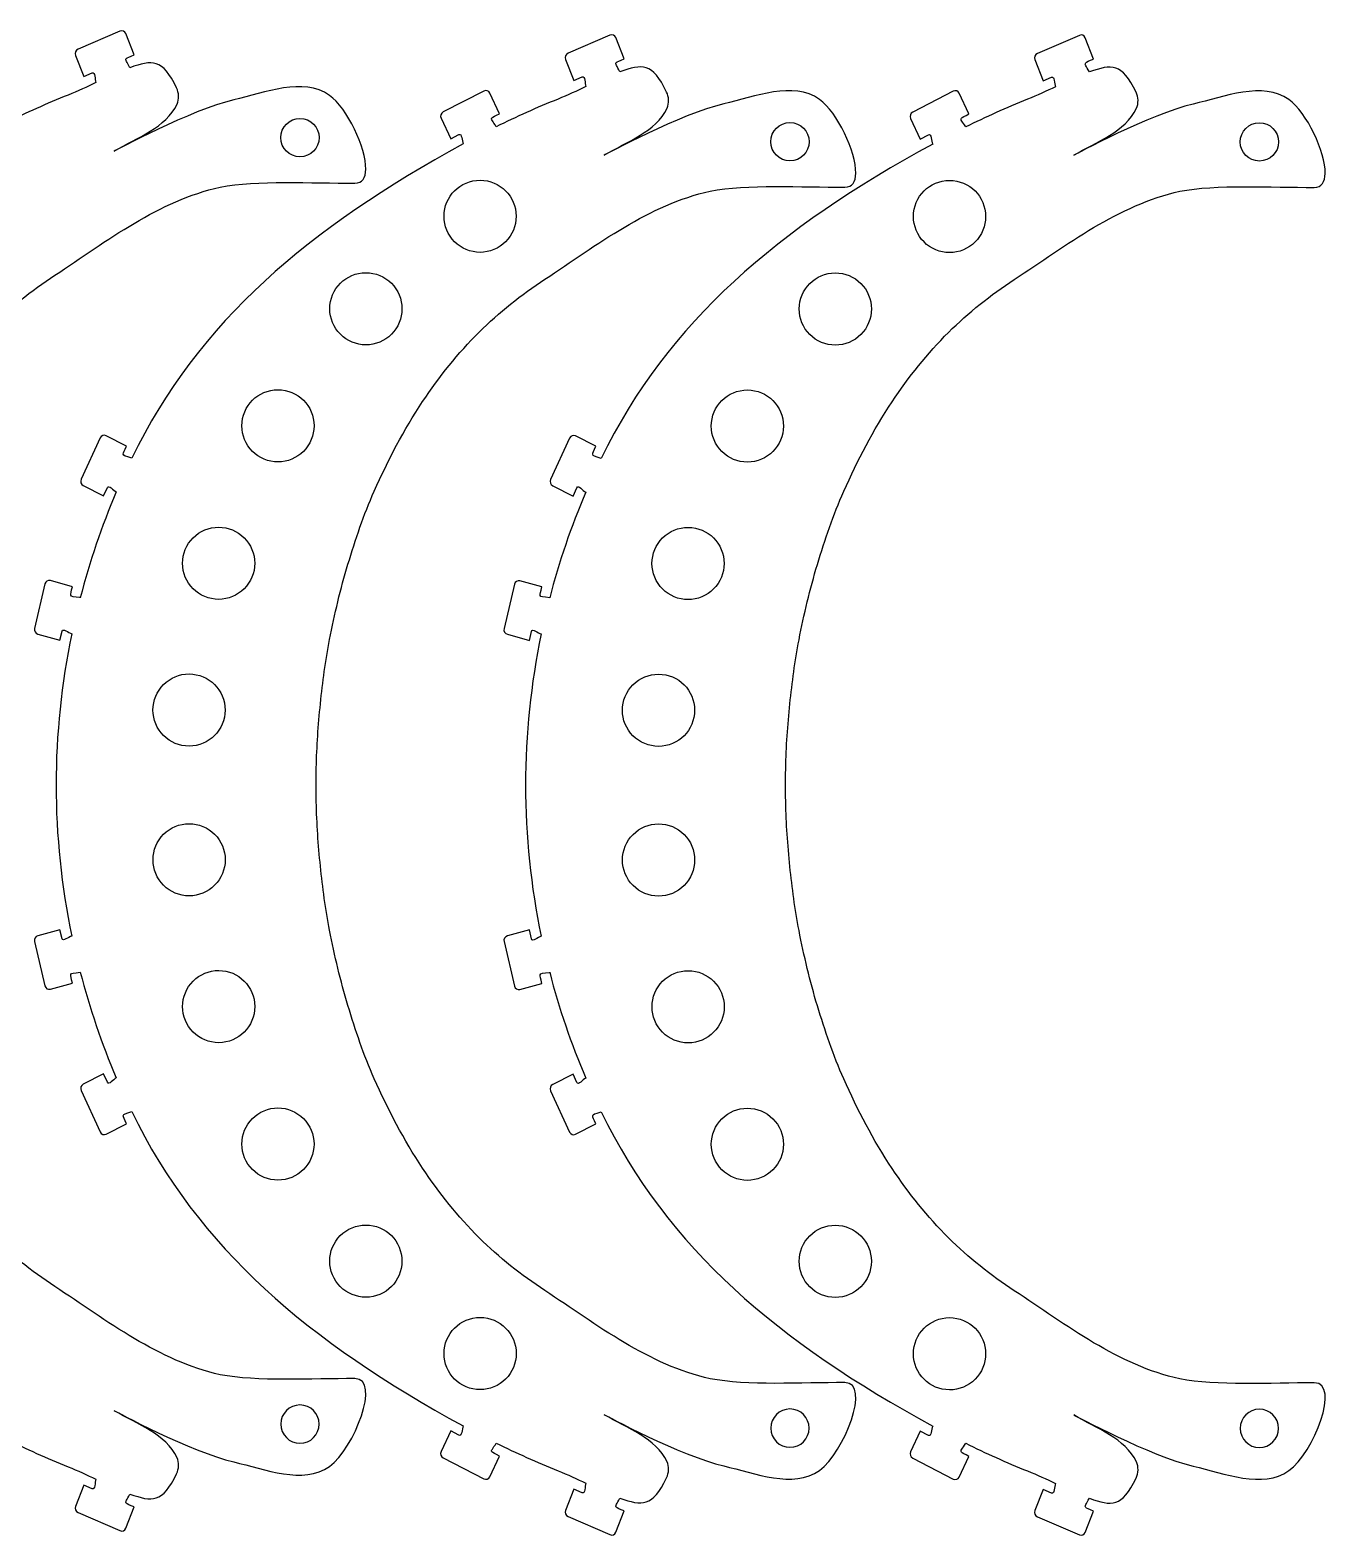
# Model space of a CAD drawing. Extents: x 0 to 1126, y 0 to 747.
# Drawn here: x 476 to 1126, y 0 to 747 of the extents above; entities that cross this region are included whole.
import ezdxf

# ---------------------------------------------------------------- set-up
doc = ezdxf.new("R2010")
doc.units = 0
doc.layers.add('Layer_1', color=7, linetype='CONTINUOUS')

msp = doc.modelspace()

# ---------------------------------------------------------------- linework, layer by layer
at = {"layer": 'Layer_1', "color": 1}
for points in [[(520.482676, 746.301705), (499.720977, 737.305606)], [(527.508076, 734.555607), (523.406575, 745.112307)], [(763.619747, 744.30173), (742.858048, 735.305632)], [(770.645136, 732.555633), (766.543646, 743.112332)], [(996.564336, 744.199759), (975.802629, 735.20366)], [(1003.589721, 732.453661), (999.488216, 743.010361)], [(498.429978, 734.290009), (502.531577, 723.733309), (506.732677, 725.553707)], [(741.567048, 732.290034), (745.668648, 721.733335), (749.869747, 723.553733)], [(974.51163, 732.188062), (978.61323, 721.631363), (982.814329, 723.451761)], [(701.027953, 716.588835), (680.930355, 706.194338)], [(708.840455, 705.352535), (704.026055, 715.604434)], [(933.97261, 716.486863), (913.875012, 706.092366)], [(941.785037, 705.250563), (936.970637, 715.502463)], [(679.848356, 703.098637), (684.660854, 692.846639), (688.729156, 694.950139)], [(912.793013, 702.996665), (917.605511, 692.744667), (921.673813, 694.848167)], [(642.488574, 677.753418), (642.488574, 677.754813)], [(885.625643, 675.753444), (885.625632, 675.754838)], [(1118.570383, 675.651472), (1118.570308, 675.652867)], [(523.774073, 540.450154), (513.676473, 545.584955)], [(756.718731, 540.348182), (746.62113, 545.482984)], [(510.705776, 544.520553), (501.229175, 523.973657)], [(743.650433, 544.418582), (734.173832, 523.871685)], [(502.276077, 520.866258), (512.371777, 515.731456), (514.289773, 519.889658)], [(735.220735, 520.764286), (745.316434, 515.629485), (747.23443, 519.787687)], [(483.279977, 472.028205), (478.14518, 449.991105)], [(496.901076, 470.680505), (485.977278, 473.670705)], [(716.224634, 471.926234), (711.089837, 449.889134)], [(729.845733, 470.578534), (718.921936, 473.568733)], [(500.789775, 465.200164), (500.789775, 465.237204)], [(733.734432, 465.098193), (733.734432, 465.135232)], [(479.799479, 447.159007), (490.723378, 444.168808), (491.762378, 448.627807)], [(712.744136, 447.057036), (723.668035, 444.066836), (724.707035, 448.525835)], [(488.793676, 372.346498), (488.793676, 372.33516)], [(721.738333, 372.244526), (721.738333, 372.233188)], [(491.762378, 296.051942), (490.723378, 300.510952), (479.799479, 297.520742)], [(724.707035, 295.94997), (723.668035, 300.408981), (712.744136, 297.41877)], [(478.14518, 294.688666), (483.279977, 272.651566)], [(711.089837, 294.586695), (716.224634, 272.549595)], [(500.789775, 279.442545), (500.789775, 279.481474)], [(733.734432, 279.340573), (733.734432, 279.379503)], [(485.977278, 271.008946), (496.901076, 273.99927)], [(718.921936, 270.906974), (729.845733, 273.897298)], [(514.289773, 224.79198), (512.371777, 228.950292), (502.276077, 223.815502)], [(747.23443, 224.690009), (745.316434, 228.84832), (735.220735, 223.71353)], [(501.229175, 220.708088), (510.705776, 200.16118)], [(734.173832, 220.606116), (743.650433, 200.059208)], [(513.676473, 199.096676), (523.774073, 204.233998)], [(746.62113, 198.994704), (756.718731, 204.132027)], [(688.729156, 49.733995), (684.660854, 51.837528), (679.848356, 41.585599)], [(921.673813, 49.632023), (917.605511, 51.735557), (912.793013, 41.483627)], [(680.930355, 38.489901), (701.027953, 28.095332)], [(704.026055, 29.07971), (708.840455, 39.331715)], [(913.875012, 38.38793), (933.97261, 27.993361)], [(936.970713, 28.977738), (941.785112, 39.229744)], [(506.732677, 23.130508), (502.531577, 24.950803), (498.429978, 14.394206)], [(749.869747, 21.130533), (745.668648, 22.950829), (741.567048, 12.394231)], [(982.814405, 21.028561), (978.613305, 22.848857), (974.511706, 12.29226)], [(499.720977, 11.378484), (520.482676, 2.382377)], [(523.406575, 3.571908), (527.508076, 14.128505)], [(742.858048, 9.378509), (763.619747, 0.382403)], [(766.543646, 1.571933), (770.645147, 12.128531)], [(975.802705, 9.276537), (996.564411, 0.280431)], [(999.488291, 1.469962), (1003.589796, 12.026559)]]:
    msp.add_lwpolyline(points, dxfattribs=at)
for points in [[(609.830018, 683.950051)], [(852.96704, 681.950039)], [(1085.911716, 681.848105)], [(699.204233, 636.546197)], [(932.14892, 636.444256)], [(642.531772, 590.647173)], [(875.47646, 590.545232)], [(598.897131, 532.584599)], [(831.841819, 532.482657)], [(569.466784, 464.398825)], [(802.411472, 464.296884)], [(554.79311, 391.578773)], [(787.737798, 391.476802)], [(554.820625, 317.29073)], [(787.765313, 317.188796)], [(569.490369, 244.465742)], [(802.435056, 244.363808)], [(598.899323, 176.263456)], [(831.844011, 176.161522)], [(642.511552, 118.186712)], [(875.456239, 118.084778)], [(699.213531, 72.329898)], [(932.158218, 72.227964)], [(609.830018, 64.733918)], [(852.96704, 62.733943)], [(1085.911754, 62.631971)]]:
    msp.add_lwpolyline(points, close=True, dxfattribs=at)
for points in [[(523.406575, 745.112307), (522.958077, 746.271507), (521.642276, 746.804307), (520.482676, 746.301705)], [(766.543646, 743.112332), (766.095148, 744.271532), (764.779347, 744.804332), (763.619747, 744.30173)], [(999.488216, 743.010361), (999.039737, 744.16956), (997.723932, 744.70236), (996.564336, 744.199759)], [(499.720977, 737.305606), (498.562178, 736.803209), (497.980581, 735.446506), (498.429978, 734.290009)], [(525.465177, 728.157208), (523.940475, 731.07571), (522.995377, 731.969107), (523.623376, 732.672809)], [(523.623376, 732.672809), (524.058577, 733.161608), (525.245874, 733.576407), (527.508076, 734.555607)], [(548.613572, 718.094708), (541.622373, 732.786607), (536.463174, 732.01671), (525.465177, 728.157208)], [(742.858048, 735.305632), (741.699249, 734.803234), (741.117651, 733.446532), (741.567048, 732.290034)], [(766.760435, 730.672835), (767.195637, 731.161634), (768.382934, 731.576433), (770.645136, 732.555633)], [(975.802629, 735.20366), (974.64383, 734.701263), (974.062233, 733.34456), (974.51163, 732.188062)], [(999.705009, 730.570863), (1000.140222, 731.059662), (1001.327523, 731.474461), (1003.589721, 732.453661)], [(506.732677, 725.553707), (508.306676, 726.235609), (507.990477, 722.330409), (508.603777, 720.762608)], [(768.602237, 726.157233), (767.077534, 729.075735), (766.132437, 729.969132), (766.760435, 730.672835)], [(791.750631, 716.094734), (784.759432, 730.786633), (779.600234, 730.016735), (768.602237, 726.157233)], [(1001.546811, 726.055262), (1000.022112, 728.973763), (999.077041, 729.867161), (999.705009, 730.570863)], [(1024.695243, 715.992762), (1017.704025, 730.684661), (1012.544819, 729.914764), (1001.546811, 726.055262)], [(508.603777, 720.762608), (504.214378, 718.696511), (499.577578, 716.544909), (494.738578, 714.596608)], [(548.844085, 710.10441), (550.002783, 712.504311), (549.758686, 715.688211), (548.613572, 718.094708)], [(624.447576, 714.434508), (611.561778, 723.655111), (592.40758, 715.768511), (576.965182, 712.219709)], [(704.026055, 715.604434), (703.498853, 716.726735), (702.149653, 717.169336), (701.027953, 716.588835)], [(751.740848, 718.762634), (747.351448, 716.696536), (742.714649, 714.544935), (737.875648, 712.596634)], [(749.869747, 723.553733), (751.443747, 724.235635), (751.127548, 720.330435), (751.740848, 718.762634)], [(867.584637, 712.434534), (854.698838, 721.655136), (835.54464, 713.768537), (820.102241, 710.219734)], [(984.685429, 718.660662), (980.29603, 716.594565), (975.65923, 714.442963), (970.82023, 712.494662)], [(982.814329, 723.451761), (984.388328, 724.133663), (984.072129, 720.228463), (984.685429, 718.660662)], [(1100.529302, 712.332562), (1087.643495, 721.553165), (1068.489305, 713.666565), (1053.046913, 710.117763)], [(494.738578, 714.596608), (484.175181, 710.342811), (473.974381, 705.746709), (464.076483, 700.877911)], [(576.965182, 712.219709), (556.016585, 707.40551), (517.701488, 686.803712), (517.701488, 686.803712)], [(517.701488, 686.803712), (529.247887, 693.590011), (543.207087, 698.42911), (548.844085, 710.10441)], [(642.488574, 677.754813), (642.759774, 688.362113), (633.288175, 708.10851), (624.447576, 714.434508)], [(737.875648, 712.596634), (727.312252, 708.342836), (717.111451, 703.746735), (707.213554, 698.877937)], [(820.102241, 710.219734), (799.153644, 705.405535), (760.838547, 684.803737), (760.838547, 684.803737)], [(791.981145, 708.104435), (793.139842, 710.504337), (792.895745, 713.688237), (791.750631, 716.094734)], [(885.625632, 675.754838), (885.896813, 686.362138), (876.425235, 706.108535), (867.584637, 712.434534)], [(936.970637, 715.502463), (936.44351, 716.624763), (935.09431, 717.067365), (933.97261, 716.486863)], [(970.82023, 712.494662), (960.256833, 708.240865), (950.056033, 703.644763), (940.158135, 698.775965)], [(1053.046913, 710.117763), (1032.098316, 705.303564), (993.783208, 684.701765), (993.783208, 684.701765)], [(1024.925794, 708.002464), (1026.084484, 710.402365), (1025.840402, 713.586265), (1024.695243, 715.992762)], [(1118.570308, 675.652867), (1118.841678, 686.260166), (1109.36988, 706.006563), (1100.529302, 712.332562)], [(600.324507, 693.455562), (600.324508, 698.705311), (604.58027, 702.961073), (609.830018, 702.961073)], [(609.830018, 702.961073), (615.079767, 702.961073), (619.335529, 698.705311), (619.335529, 693.455562)], [(680.930355, 706.194338), (679.807155, 705.614037), (679.321055, 704.222237), (679.848356, 703.098637)], [(707.213554, 698.877937), (705.499553, 701.672035), (704.515655, 702.463536), (705.092453, 703.208035)], [(705.092453, 703.208035), (705.494254, 703.725135), (706.650155, 704.220536), (708.840455, 705.352535)], [(760.838547, 684.803737), (772.384946, 691.590037), (786.344146, 696.429136), (791.981145, 708.104435)], [(913.875012, 706.092366), (912.751812, 705.512065), (912.265712, 704.120265), (912.793013, 702.996665)], [(940.158135, 698.775965), (938.444135, 701.570064), (937.460237, 702.361565), (938.037034, 703.106063)], [(938.037034, 703.106063), (938.438836, 703.623163), (939.594736, 704.118565), (941.785037, 705.250563)], [(993.783208, 684.701765), (1005.329588, 691.488065), (1019.288819, 696.327164), (1024.925794, 708.002464)], [(688.729156, 694.950139), (690.253455, 695.737739), (690.166355, 691.908538), (690.885456, 690.38574)], [(843.461529, 691.45555), (843.461529, 696.705298), (847.717291, 700.961061), (852.96704, 700.961061)], [(852.96704, 700.961061), (858.216788, 700.961061), (862.47255, 696.705298), (862.472551, 691.45555)], [(921.673813, 694.848167), (923.198112, 695.635767), (923.111013, 691.806566), (923.830113, 690.283768)], [(1076.406205, 691.353616), (1076.406205, 696.603365), (1080.661967, 700.859127), (1085.911716, 700.859127)], [(1085.911716, 700.859127), (1091.161464, 700.859127), (1095.417227, 696.603365), (1095.417227, 691.353616)], [(690.885456, 690.38574), (614.379364, 648.648844), (559.42827, 602.476549), (526.319075, 534.397457)], [(609.830018, 683.950051), (604.58027, 683.950052), (600.324508, 688.205814), (600.324507, 693.455562)], [(619.335529, 693.455562), (619.335529, 688.205814), (615.079767, 683.950052), (609.830018, 683.950051)], [(923.830113, 690.283768), (847.32402, 648.546873), (792.372927, 602.374577), (759.263732, 534.295485)], [(852.96704, 681.950039), (847.717291, 681.950039), (843.461529, 686.205801), (843.461529, 691.45555)], [(862.472551, 691.45555), (862.47255, 686.205801), (858.216788, 681.950039), (852.96704, 681.950039)], [(1085.911716, 681.848105), (1080.661967, 681.848105), (1076.406205, 686.103867), (1076.406205, 691.353616)], [(1095.417227, 691.353616), (1095.417227, 686.103867), (1091.161464, 681.848105), (1085.911716, 681.848105)], [(570.301081, 668.93902), (588.28408, 672.48142), (615.609077, 670.851121), (637.072575, 670.851121)], [(637.072575, 670.851121), (640.783374, 670.851121), (642.382474, 673.602821), (642.488574, 677.753418)], [(681.298723, 654.451711), (681.298725, 664.34065), (689.315294, 672.357217), (699.204233, 672.357217)], [(699.204233, 672.357217), (709.093172, 672.357217), (717.109741, 664.34065), (717.109743, 654.451711)], [(880.209645, 668.851146), (883.920445, 668.851146), (885.519544, 671.602846), (885.625643, 675.753444)], [(1113.154359, 668.749175), (1116.865174, 668.749175), (1118.464254, 671.500875), (1118.570383, 675.651472)], [(488.197592, 625.187025), (514.079688, 642.270023), (539.892287, 662.211821), (570.301081, 668.93902)], [(731.334663, 623.18705), (757.216759, 640.270048), (783.029357, 660.211847), (813.438152, 666.939046)], [(813.438152, 666.939046), (831.42115, 670.481446), (858.746148, 668.851146), (880.209645, 668.851146)], [(914.24341, 654.34977), (914.243412, 664.238708), (922.259982, 672.255276), (932.14892, 672.255276)], [(932.14892, 672.255276), (942.037859, 672.255276), (950.054428, 664.238708), (950.05443, 654.34977)], [(964.279384, 623.085079), (990.161477, 640.168077), (1015.97406, 660.109875), (1046.382888, 666.837074)], [(1046.382888, 666.837074), (1064.365879, 670.379474), (1091.690878, 668.749175), (1113.154359, 668.749175)], [(686.543124, 641.790601), (683.185189, 645.148536), (681.298722, 649.702874), (681.298723, 654.451711)], [(717.109743, 654.451711), (717.109744, 649.702874), (715.223276, 645.148536), (711.865342, 641.790601)], [(919.487812, 641.68866), (916.129877, 645.046595), (914.243409, 649.600932), (914.24341, 654.34977)], [(950.05443, 654.34977), (950.054431, 649.600932), (948.167964, 645.046595), (944.810029, 641.68866)], [(699.204233, 636.546197), (694.455396, 636.546197), (689.901059, 638.432666), (686.543124, 641.790601)], [(711.865342, 641.790601), (708.507407, 638.432666), (703.95307, 636.546197), (699.204233, 636.546197)], [(932.14892, 636.444256), (927.400083, 636.444256), (922.845746, 638.330724), (919.487812, 641.68866)], [(944.810029, 641.68866), (941.452095, 638.330724), (936.897758, 636.444256), (932.14892, 636.444256)], [(455.580393, 598.962428), (465.472894, 608.798829), (476.554592, 617.502528), (488.197592, 625.187025)], [(624.626262, 608.552683), (624.626265, 618.441622), (632.642834, 626.458189), (642.531772, 626.458189)], [(642.531772, 626.458189), (647.280615, 626.458199), (651.834961, 624.571736), (655.192903, 621.213802)], [(655.192903, 621.213802), (658.550846, 617.855867), (660.437319, 613.301526), (660.43732, 608.552683)], [(698.717464, 596.962453), (708.609964, 606.798854), (719.691663, 615.502553), (731.334663, 623.18705)], [(857.57095, 608.450742), (857.570952, 618.33968), (865.587521, 626.356248), (875.47646, 626.356248)], [(875.47646, 626.356248), (880.225302, 626.356258), (884.779648, 624.469795), (888.137591, 621.11186)], [(888.137591, 621.11186), (891.495533, 617.753925), (893.382007, 613.199584), (893.382008, 608.450742)], [(931.662185, 596.860481), (941.554686, 606.696882), (952.636384, 615.400582), (964.279384, 623.085079)], [(629.870665, 595.891576), (626.51273, 599.24951), (624.626262, 603.803847), (624.626262, 608.552683)], [(660.43732, 608.552683), (660.43732, 603.80384), (658.550847, 599.249498), (655.192904, 595.891562)], [(862.815352, 595.789634), (859.457418, 599.147569), (857.57095, 603.701905), (857.57095, 608.450742)], [(893.382008, 608.450742), (893.382008, 603.701899), (891.495535, 599.147556), (888.137592, 595.789621)], [(642.531772, 590.647173), (637.782936, 590.647173), (633.228599, 592.533641), (629.870665, 595.891576)], [(655.192904, 595.891562), (651.834962, 592.533627), (647.280616, 590.647163), (642.531772, 590.647173)], [(670.670568, 562.481959), (678.901667, 574.800655), (688.211565, 586.516154), (698.717464, 596.962453)], [(875.47646, 590.545232), (870.727623, 590.545232), (866.173287, 592.4317), (862.815352, 595.789634)], [(888.137592, 595.789621), (884.779649, 592.431685), (880.225303, 590.545222), (875.47646, 590.545232)], [(903.615289, 562.379987), (911.846389, 574.698683), (921.156287, 586.414182), (931.662185, 596.860481)], [(580.991621, 550.490109), (580.991623, 560.379047), (589.008192, 568.395615), (598.897131, 568.395615)], [(598.897131, 568.395615), (608.78607, 568.395615), (616.802639, 560.379047), (616.802641, 550.490109)], [(813.936309, 550.388167), (813.936311, 560.277106), (821.95288, 568.293674), (831.841819, 568.293674)], [(831.841819, 568.293674), (841.730757, 568.293674), (849.747327, 560.277106), (849.747329, 550.388167)], [(646.707672, 518.120662), (653.56637, 533.464163), (661.33317, 548.507758), (670.670568, 562.481959)], [(879.652391, 518.01869), (886.511092, 533.362191), (894.277892, 548.405786), (903.615289, 562.379987)], [(513.676473, 545.584955), (512.571275, 546.146956), (511.234876, 545.667954), (510.705776, 544.520553)], [(586.236024, 537.829001), (582.878089, 541.186936), (580.991621, 545.741272), (580.991621, 550.490109)], [(616.802641, 550.490109), (616.802641, 545.741272), (614.916173, 541.186936), (611.558239, 537.829001)], [(746.62113, 545.482984), (745.515932, 546.044984), (744.179533, 545.565982), (743.650433, 544.418582)], [(819.180711, 537.72706), (815.822776, 541.084994), (813.936309, 545.639331), (813.936309, 550.388167)], [(849.747329, 550.388167), (849.747329, 540.499227), (841.730759, 532.482657), (831.841819, 532.482657)], [(522.131574, 536.456055), (522.131574, 537.111055), (522.740373, 538.211956), (523.774073, 540.450154)], [(755.076231, 536.354084), (755.076231, 537.009083), (755.68503, 538.109984), (756.718731, 540.348182)], [(526.319075, 534.397457), (523.356273, 535.496154), (522.131574, 535.529655), (522.131574, 536.456055)], [(598.897131, 532.584599), (594.148295, 532.584599), (589.593958, 534.471067), (586.236024, 537.829001)], [(611.558239, 537.829001), (608.200304, 534.471067), (603.645968, 532.584599), (598.897131, 532.584599)], [(759.263732, 534.295485), (756.30093, 535.394182), (755.076231, 535.427684), (755.076231, 536.354084)], [(831.841819, 532.482657), (827.092982, 532.482657), (822.538646, 534.369125), (819.180711, 537.72706)], [(501.229175, 523.973657), (500.699678, 522.826657), (501.170176, 521.429056), (502.276077, 520.866258)], [(734.173832, 523.871685), (733.644335, 522.724685), (734.114834, 521.327084), (735.220735, 520.764286)], [(518.686176, 517.668955), (511.385275, 500.556859), (505.418176, 483.014962), (500.789775, 465.200164)], [(514.289773, 519.889658), (514.991975, 521.411258), (517.184974, 518.514156), (518.686176, 517.668955)], [(633.627673, 481.774967), (637.339173, 494.104563), (641.453172, 506.365663), (646.707672, 518.120662)], [(751.630833, 517.566984), (744.329932, 500.454887), (738.362833, 482.91299), (733.734432, 465.098193)], [(747.23443, 519.787687), (747.936633, 521.309286), (750.129631, 518.412184), (751.630833, 517.566984)], [(866.572393, 481.672996), (870.283892, 494.002592), (874.397892, 506.263692), (879.652391, 518.01869)], [(551.561274, 482.304343), (551.561274, 487.053179), (553.447742, 491.607516), (556.805677, 494.96545)], [(556.805677, 494.96545), (560.163611, 498.323385), (564.717948, 500.209853), (569.466784, 500.209853)], [(569.466784, 500.209853), (574.215621, 500.209853), (578.769958, 498.323385), (582.127892, 494.96545)], [(582.127892, 494.96545), (585.485827, 491.607516), (587.372294, 487.053179), (587.372294, 482.304343)], [(784.505962, 482.202402), (784.505962, 486.951238), (786.39243, 491.505575), (789.750364, 494.863509)], [(789.750364, 494.863509), (793.108299, 498.221444), (797.662635, 500.107912), (802.411472, 500.107912)], [(802.411472, 500.107912), (812.300412, 500.107912), (820.316982, 492.091342), (820.316982, 482.202402)], [(556.805674, 469.64323), (553.447739, 473.001167), (551.561272, 477.555505), (551.561274, 482.304343)], [(587.372294, 482.304343), (587.372296, 477.555505), (585.485829, 473.001167), (582.127895, 469.64323)], [(624.526074, 444.480071), (626.949274, 457.044871), (629.938973, 469.522069), (633.627673, 481.774967)], [(789.750362, 469.541289), (786.392427, 472.899225), (784.50596, 477.453564), (784.505962, 482.202402)], [(820.316982, 482.202402), (820.316984, 477.453564), (818.430517, 472.899225), (815.072582, 469.541289)], [(857.470796, 444.378099), (859.893995, 456.942899), (862.883695, 469.420097), (866.572393, 481.672996)], [(485.977278, 473.670705), (484.78068, 473.998692), (483.56718, 473.258702), (483.279977, 472.028205)], [(496.098376, 466.436406), (495.964883, 467.077403), (496.340984, 468.280105), (496.901076, 470.680505)], [(718.921936, 473.568733), (717.725337, 473.89672), (716.511837, 473.156731), (716.224634, 471.926234)], [(500.789775, 465.237204), (497.537076, 465.750505), (496.291075, 465.512202), (496.098376, 466.436406)], [(569.466784, 464.398825), (564.717947, 464.398825), (560.163609, 466.285294), (556.805674, 469.64323)], [(582.127895, 469.64323), (578.76996, 466.285294), (574.215622, 464.398825), (569.466784, 464.398825)], [(729.043033, 466.334435), (728.90954, 466.975431), (729.285641, 468.178133), (729.845733, 470.578534)], [(733.734432, 465.135232), (730.481733, 465.648534), (729.235732, 465.410231), (729.043033, 466.334435)], [(802.411472, 464.296884), (797.662634, 464.296884), (793.108296, 466.183353), (789.750362, 469.541289)], [(815.072582, 469.541289), (811.714647, 466.183353), (807.16031, 464.296884), (802.411472, 464.296884)], [(478.14518, 449.991105), (477.857973, 448.760707), (478.60248, 447.486707), (479.799479, 447.159007)], [(491.762378, 448.627807), (492.147878, 450.281207), (494.949577, 447.801406), (496.582677, 447.321107)], [(711.089837, 449.889134), (710.802631, 448.658735), (711.547137, 447.384736), (712.744136, 447.057036)], [(724.707035, 448.525835), (725.092535, 450.179235), (727.894235, 447.699434), (729.527334, 447.219136)], [(496.582677, 447.321107), (491.446878, 422.60631), (488.847077, 397.4782), (488.793676, 372.346498)], [(619.985074, 412.640189), (621.089974, 423.303671), (622.496174, 433.953358), (624.526074, 444.480071)], [(729.527334, 447.219136), (724.391535, 422.504339), (721.791734, 397.376228), (721.738333, 372.244526)], [(852.929796, 412.538217), (854.034696, 423.201699), (855.440895, 433.851386), (857.470796, 444.378099)], [(542.132003, 422.145391), (545.489937, 425.503325), (550.044274, 427.389793), (554.79311, 427.389793)], [(554.79311, 427.389793), (564.682036, 427.389773), (572.698583, 419.373209), (572.698583, 409.484283)], [(775.07669, 422.043419), (778.434625, 425.401354), (782.988961, 427.287822), (787.737798, 427.287822)], [(787.737798, 427.287822), (797.626723, 427.287801), (805.64327, 419.271237), (805.64327, 409.382312)], [(536.8876, 409.484283), (536.8876, 414.23312), (538.774068, 418.787456), (542.132003, 422.145391)], [(769.832288, 409.382312), (769.832288, 414.131148), (771.718756, 418.685485), (775.07669, 422.043419)], [(617.916675, 380.782781), (618.152974, 391.421469), (618.888174, 402.055472), (619.985074, 412.640189)], [(850.861397, 380.680809), (851.097693, 391.319498), (851.832894, 401.9535), (852.929796, 412.538217)], [(542.132003, 396.823176), (538.774068, 400.18111), (536.8876, 404.735447), (536.8876, 409.484283)], [(572.698583, 409.484283), (572.698583, 399.595358), (564.682036, 391.578794), (554.79311, 391.578773)], [(775.07669, 396.721204), (771.718756, 400.079139), (769.832288, 404.633475), (769.832288, 409.382312)], [(805.64327, 409.382312), (805.64327, 399.493386), (797.626723, 391.476823), (787.737798, 391.476802)], [(554.79311, 391.578773), (550.044274, 391.578773), (545.489937, 393.465241), (542.132003, 396.823176)], [(787.737798, 391.476802), (782.988961, 391.476802), (778.434625, 393.36327), (775.07669, 396.721204)], [(617.830675, 372.341358), (617.820659, 375.155858), (617.854675, 377.969981), (617.916675, 380.782781)], [(850.775413, 372.239386), (850.765586, 375.053887), (850.799224, 377.868009), (850.861397, 380.680809)], [(488.793676, 372.33516), (488.846665, 347.203458), (491.446878, 322.073344), (496.582677, 297.358676)], [(617.916675, 363.899973), (617.854675, 366.712886), (617.825675, 369.526971), (617.830675, 372.341358)], [(721.738333, 372.233188), (721.791322, 347.101486), (724.391535, 321.971372), (729.527334, 297.256704)], [(850.861397, 363.798001), (850.799413, 366.610914), (850.770386, 369.424999), (850.775413, 372.239386)], [(619.985074, 332.042565), (618.888174, 342.627282), (618.152975, 353.261284), (617.916675, 363.899973)], [(852.929796, 331.940593), (851.832894, 342.525311), (851.097697, 353.159313), (850.861397, 363.798001)], [(542.159518, 347.857348), (545.517452, 351.215282), (550.071789, 353.10175), (554.820625, 353.10175)], [(554.820625, 353.10175), (559.569462, 353.10175), (564.123798, 351.215282), (567.481733, 347.857348)], [(775.104205, 347.755414), (778.46214, 351.113349), (783.016476, 352.999817), (787.765313, 352.999817)], [(787.765313, 352.999817), (792.514149, 352.999817), (797.068486, 351.113349), (800.42642, 347.755414)], [(536.915115, 335.19624), (536.915115, 339.945077), (538.801583, 344.499413), (542.159518, 347.857348)], [(567.481733, 347.857348), (570.839667, 344.499413), (572.726135, 339.945077), (572.726135, 335.19624)], [(769.859803, 335.094307), (769.859803, 339.843143), (771.746271, 344.39748), (775.104205, 347.755414)], [(800.42642, 347.755414), (803.784355, 344.39748), (805.670823, 339.843143), (805.670823, 335.094307)], [(542.159518, 322.535133), (538.801583, 325.893067), (536.915115, 330.447404), (536.915115, 335.19624)], [(572.726135, 335.19624), (572.726135, 330.447404), (570.839667, 325.893067), (567.481733, 322.535133)], [(624.526074, 300.20277), (622.496174, 310.729471), (621.089974, 321.379083), (619.985074, 332.042565)], [(775.104205, 322.433199), (771.746271, 325.791133), (769.859803, 330.34547), (769.859803, 335.094307)], [(805.670823, 335.094307), (805.670823, 330.34547), (803.784355, 325.791133), (800.42642, 322.433199)], [(857.470796, 300.100798), (855.440895, 310.627499), (854.034696, 321.277111), (852.929796, 331.940593)], [(554.820625, 317.29073), (550.071789, 317.29073), (545.517452, 319.177198), (542.159518, 322.535133)], [(567.481733, 322.535133), (564.123798, 319.177198), (559.569462, 317.29073), (554.820625, 317.29073)], [(787.765313, 317.188796), (783.016476, 317.188796), (778.46214, 319.075264), (775.104205, 322.433199)], [(800.42642, 322.433199), (797.068486, 319.075264), (792.514149, 317.188796), (787.765313, 317.188796)], [(633.627673, 262.907794), (629.938973, 275.160794), (626.949274, 287.637996), (624.526074, 300.20277)], [(866.572393, 262.805822), (862.883695, 275.058823), (859.893995, 287.536025), (857.470796, 300.100798)], [(479.799479, 297.520742), (478.60248, 297.193057), (477.857977, 295.919054), (478.14518, 294.688666)], [(496.582677, 297.358676), (494.949577, 296.878373), (492.147878, 294.398474), (491.762378, 296.051942)], [(712.744136, 297.41877), (711.547137, 297.091085), (710.802634, 295.817082), (711.089837, 294.586695)], [(729.527334, 297.256704), (727.894235, 296.776402), (725.092535, 294.296503), (724.707035, 295.94997)], [(496.901076, 273.99927), (496.340976, 276.399648), (495.964876, 277.602369), (496.098376, 278.243377)], [(496.098376, 278.243377), (496.291056, 279.167547), (497.537076, 278.929248), (500.789775, 279.442545)], [(500.789775, 279.481474), (505.418176, 261.666673), (511.385275, 244.124905), (518.686176, 227.012679)], [(556.829237, 275.032373), (560.187179, 278.390309), (564.741526, 280.276772), (569.490369, 280.276762)], [(569.490369, 280.276762), (579.379294, 280.276741), (587.395841, 272.260178), (587.395841, 262.371252)], [(729.845733, 273.897298), (729.285633, 276.297676), (728.909533, 277.500397), (729.043033, 278.141405)], [(729.043033, 278.141405), (729.235751, 279.065575), (730.481733, 278.827276), (733.734432, 279.340573)], [(733.734432, 279.379503), (738.362833, 261.564701), (744.329932, 244.022933), (751.630833, 226.910708)], [(789.773924, 274.930439), (793.131867, 278.288375), (797.686213, 280.174839), (802.435056, 280.174829)], [(802.435056, 280.174829), (812.323981, 280.174808), (820.340528, 272.158244), (820.340528, 262.269318)], [(483.279977, 272.651566), (483.567184, 271.420952), (484.78068, 270.681072), (485.977278, 271.008946)], [(551.584821, 262.371252), (551.584821, 267.120095), (553.471294, 271.674438), (556.829237, 275.032373)], [(716.224634, 272.549595), (716.511841, 271.318981), (717.725337, 270.5791), (718.921936, 270.906974)], [(784.529508, 262.269318), (784.529508, 267.018162), (786.415981, 271.572504), (789.773924, 274.930439)], [(556.829237, 249.710131), (553.471294, 253.068067), (551.584821, 257.622409), (551.584821, 262.371252)], [(587.395841, 262.371252), (587.395841, 252.482327), (579.379294, 244.465763), (569.490369, 244.465742)], [(646.707672, 226.562084), (641.453172, 238.317207), (637.339173, 250.578183), (633.627673, 262.907794)], [(789.773924, 249.608198), (786.415981, 252.966133), (784.529508, 257.520475), (784.529508, 262.269318)], [(820.340528, 262.269318), (820.340528, 252.380393), (812.323981, 244.363829), (802.435056, 244.363808)], [(879.652391, 226.460113), (874.397892, 238.215236), (870.283892, 250.476211), (866.572393, 262.805822)], [(569.490369, 244.465742), (564.741526, 244.465732), (560.187179, 246.352196), (556.829237, 249.710131)], [(802.435056, 244.363808), (797.686213, 244.363798), (793.131867, 246.250262), (789.773924, 249.608198)], [(518.686176, 227.012679), (517.184974, 226.167577), (514.991975, 223.270381), (514.289773, 224.79198)], [(670.670568, 182.200791), (661.33317, 196.174988), (653.56637, 211.218602), (646.707672, 226.562084)], [(751.630833, 226.910708), (750.129631, 226.065606), (747.936633, 223.168409), (747.23443, 224.690009)], [(903.615289, 182.098819), (894.277892, 196.073016), (886.511092, 211.116631), (879.652391, 226.460113)], [(502.276077, 223.815502), (501.170176, 223.252692), (500.699678, 221.855099), (501.229175, 220.708088)], [(735.220735, 223.71353), (734.114834, 223.150721), (733.644335, 221.753127), (734.173832, 220.606116)], [(522.131574, 208.228089), (522.131574, 209.154489), (523.356273, 209.187976), (526.319075, 210.286684)], [(526.319075, 210.286684), (559.42827, 142.207611), (614.379364, 96.035395), (690.885456, 54.298492)], [(586.238216, 206.830074), (589.59615, 210.188008), (594.150487, 212.074476), (598.899323, 212.074476)], [(598.899323, 212.074476), (603.64816, 212.074476), (608.202496, 210.188008), (611.560431, 206.830074)], [(755.076231, 208.126118), (755.076231, 209.052517), (756.30093, 209.086004), (759.263732, 210.184713)], [(759.263732, 210.184713), (792.372927, 142.105639), (847.32402, 95.933423), (923.830113, 54.19652)], [(819.182903, 206.72814), (822.540838, 210.086074), (827.095174, 211.972542), (831.844011, 211.972542)], [(831.844011, 211.972542), (836.592847, 211.972542), (841.147184, 210.086074), (844.505118, 206.72814)], [(523.774073, 204.233998), (522.740373, 206.472196), (522.130376, 207.573211), (522.131574, 208.228089)], [(580.993813, 194.168966), (580.993813, 198.917803), (582.880281, 203.472139), (586.238216, 206.830074)], [(611.560431, 206.830074), (614.918365, 203.472139), (616.804833, 198.917803), (616.804833, 194.168966)], [(756.718731, 204.132027), (755.68503, 206.370225), (755.075033, 207.471239), (755.076231, 208.126118)], [(813.938501, 194.067032), (813.938501, 198.815869), (815.824969, 203.370205), (819.182903, 206.72814)], [(844.505118, 206.72814), (847.863053, 203.370205), (849.749521, 198.815869), (849.749521, 194.067032)], [(510.705776, 200.16118), (511.234876, 199.013677), (512.571275, 198.534811), (513.676473, 199.096676)], [(743.650433, 200.059208), (744.179533, 198.911706), (745.515932, 198.43284), (746.62113, 198.994704)], [(586.238216, 181.507859), (582.880281, 184.865793), (580.993813, 189.42013), (580.993813, 194.168966)], [(616.804833, 194.168966), (616.804833, 189.42013), (614.918365, 184.865793), (611.560431, 181.507859)], [(819.182903, 181.405925), (815.824969, 184.763859), (813.938501, 189.318196), (813.938501, 194.067032)], [(849.749521, 194.067032), (849.749521, 189.318196), (847.863053, 184.763859), (844.505118, 181.405925)], [(598.899323, 176.263456), (594.150487, 176.263456), (589.59615, 178.149924), (586.238216, 181.507859)], [(611.560431, 181.507859), (608.202496, 178.149924), (603.64816, 176.263456), (598.899323, 176.263456)], [(698.717464, 147.720316), (688.211565, 158.166702), (678.901667, 169.882102), (670.670568, 182.200791)], [(831.844011, 176.161522), (827.095174, 176.161522), (822.540838, 178.04799), (819.182903, 181.405925)], [(844.505118, 181.405925), (841.147184, 178.04799), (836.592847, 176.161522), (831.844011, 176.161522)], [(931.662185, 147.618344), (921.156287, 158.06473), (911.846389, 169.780131), (903.615289, 182.098819)], [(488.197592, 123.495663), (476.554592, 131.180273), (465.472894, 139.883957), (455.580393, 149.72029)], [(629.85042, 148.753343), (633.208363, 152.111279), (637.762709, 153.997742), (642.511552, 153.997732)], [(642.511552, 153.997732), (652.400477, 153.997711), (660.417024, 145.981148), (660.417024, 136.092222)], [(862.795107, 148.651409), (866.15305, 152.009345), (870.707396, 153.895809), (875.456239, 153.895799)], [(875.456239, 153.895799), (885.345165, 153.895778), (893.361712, 145.879214), (893.361712, 135.990288)], [(624.606004, 136.092222), (624.606004, 140.841065), (626.492477, 145.395408), (629.85042, 148.753343)], [(731.334663, 121.495688), (719.691663, 129.180299), (708.609964, 137.883983), (698.717464, 147.720316)], [(857.550692, 135.990288), (857.550692, 140.739132), (859.437165, 145.293474), (862.795107, 148.651409)], [(964.279384, 121.393717), (952.636384, 129.078327), (941.554686, 137.782011), (931.662185, 147.618344)], [(629.85042, 123.431101), (626.492477, 126.789037), (624.606004, 131.343379), (624.606004, 136.092222)], [(660.417024, 136.092222), (660.417024, 126.203297), (652.400477, 118.186733), (642.511552, 118.186712)], [(862.795107, 123.329168), (859.437165, 126.687103), (857.550692, 131.241445), (857.550692, 135.990288)], [(893.361712, 135.990288), (893.361712, 126.101363), (885.345165, 118.084799), (875.456239, 118.084778)], [(570.301081, 79.743781), (539.892287, 86.470772), (514.079688, 106.412767), (488.197592, 123.495663)], [(642.511552, 118.186712), (637.762709, 118.186702), (633.208363, 120.073166), (629.85042, 123.431101)], [(813.438152, 77.743806), (783.029357, 84.470798), (757.216759, 104.412792), (731.334663, 121.495688)], [(875.456239, 118.084778), (870.707396, 118.084768), (866.15305, 119.971232), (862.795107, 123.329168)], [(1046.382888, 77.641834), (1015.97406, 84.368826), (990.161477, 104.310821), (964.279384, 121.393717)], [(681.308058, 90.235408), (681.308184, 100.124245), (689.324694, 108.14067), (699.213531, 108.140691)], [(699.213531, 108.140691), (709.102382, 108.140691), (717.118915, 100.12426), (717.119041, 90.235408)], [(914.252746, 90.133474), (914.252871, 100.022311), (922.269381, 108.038737), (932.158218, 108.038757)], [(932.158218, 108.038757), (942.04707, 108.038757), (950.063603, 100.022326), (950.063728, 90.133474)], [(699.213531, 72.329898), (689.324605, 72.329919), (681.308058, 80.346483), (681.308058, 90.235408)], [(717.119041, 90.235408), (717.119041, 85.486571), (715.232573, 80.932235), (711.874638, 77.5743)], [(932.158218, 72.227964), (922.269293, 72.227985), (914.252746, 80.244549), (914.252746, 90.133474)], [(950.063728, 90.133474), (950.063728, 85.384638), (948.17726, 80.830301), (944.819326, 77.472367)], [(637.072575, 77.829677), (615.609077, 77.829677), (588.28408, 76.201192), (570.301081, 79.743781)], [(624.447576, 34.247684), (636.747475, 43.049069), (650.266575, 77.829677), (637.072575, 77.829677)], [(711.874638, 77.5743), (708.516704, 74.216366), (703.962367, 72.329898), (699.213531, 72.329898)], [(880.209645, 75.829702), (858.746148, 75.829702), (831.42115, 74.201217), (813.438152, 77.743806)], [(867.584648, 32.24771), (879.884545, 41.049095), (893.403646, 75.829702), (880.209645, 75.829702)], [(944.819326, 77.472367), (941.461391, 74.114432), (936.907055, 72.227964), (932.158218, 72.227964)], [(1113.154359, 75.727731), (1091.690878, 75.727731), (1064.365879, 74.099246), (1046.382888, 77.641834)], [(1100.529377, 32.145738), (1112.829282, 40.947123), (1126.348348, 75.727731), (1113.154359, 75.727731)], [(548.844085, 38.579703), (543.207087, 50.255002), (529.247887, 55.094271), (517.701488, 61.880488)], [(517.701488, 61.880488), (517.701488, 61.880488), (556.016585, 41.278474), (576.965182, 36.46449)], [(609.830018, 64.733918), (604.58027, 64.733917), (600.324508, 60.478155), (600.324507, 55.228407)], [(619.335529, 55.228407), (619.335529, 60.478155), (615.079767, 64.733917), (609.830018, 64.733918)], [(791.981156, 36.579728), (786.344158, 48.255028), (772.384958, 53.094297), (760.838559, 59.880513)], [(760.838559, 59.880513), (760.838559, 59.880513), (799.153656, 39.2785), (820.102252, 34.464516)], [(852.96704, 62.733943), (847.717291, 62.733943), (843.461529, 58.478181), (843.461529, 53.228432)], [(862.472551, 53.228432), (862.47255, 58.478181), (858.216788, 62.733943), (852.96704, 62.733943)], [(1024.92587, 36.477757), (1019.288894, 48.153056), (1005.329664, 52.992325), (993.783284, 59.778542)], [(993.783284, 59.778542), (993.783284, 59.778542), (1032.098392, 39.176528), (1053.046988, 34.362544)], [(1085.911754, 62.631971), (1080.662005, 62.631971), (1076.406243, 58.376209), (1076.406243, 53.126461)], [(1095.417265, 53.12646), (1095.417264, 58.376209), (1091.161502, 62.631971), (1085.911754, 62.631971)], [(600.324507, 55.228407), (600.324528, 49.978673), (604.580284, 45.722934), (609.830018, 45.722934)], [(609.830018, 45.722934), (615.079752, 45.722934), (619.335508, 49.978673), (619.335529, 55.228407)], [(690.885456, 54.298492), (690.166355, 52.77572), (690.253455, 48.946719), (688.729156, 49.733995)], [(843.461529, 53.228432), (843.461529, 47.978684), (847.717291, 43.722921), (852.96704, 43.722921)], [(852.96704, 43.722921), (858.216788, 43.722921), (862.47255, 47.978684), (862.472551, 53.228432)], [(923.830113, 54.19652), (923.111013, 52.673749), (923.198112, 48.844748), (921.673813, 49.632023)], [(1076.406243, 53.126461), (1076.406243, 47.876712), (1080.662005, 43.62095), (1085.911754, 43.62095)], [(1085.911754, 43.62095), (1091.161502, 43.62095), (1095.417264, 47.876712), (1095.417265, 53.12646)], [(464.076483, 47.806285), (473.974381, 42.937498), (484.175181, 38.341404), (494.738578, 34.08747)], [(705.092453, 41.476219), (704.515655, 42.220824), (705.499553, 43.012106), (707.213554, 45.80631)], [(707.213554, 45.80631), (717.111451, 40.937523), (727.312252, 36.341429), (737.875648, 32.087496)], [(938.03711, 41.374247), (937.460313, 42.118852), (938.444211, 42.910134), (940.158211, 45.704338)], [(940.158211, 45.704338), (950.056109, 40.835551), (960.256909, 36.239457), (970.820306, 31.985524)], [(548.613572, 30.58948), (549.758674, 32.995905), (550.002771, 36.180081), (548.844085, 38.579703)], [(679.848356, 41.585599), (679.321055, 40.461907), (679.807348, 39.070399), (680.930355, 38.489901)], [(708.840455, 39.331715), (706.650155, 40.464024), (705.494254, 40.959104), (705.092453, 41.476219)], [(912.793013, 41.483627), (912.265712, 40.359936), (912.752005, 38.968427), (913.875012, 38.38793)], [(941.785112, 39.229744), (939.594812, 40.362052), (938.438912, 40.857133), (938.03711, 41.374247)], [(494.738578, 34.08747), (499.577578, 32.1392), (504.214378, 29.987779), (508.603777, 27.921474)], [(525.465177, 20.52698), (536.463174, 16.667289), (541.622373, 15.897702), (548.613572, 30.58948)], [(576.965182, 36.46449), (592.40758, 32.915477), (611.561778, 25.027074), (624.447576, 34.247684)], [(737.875648, 32.087496), (742.714649, 30.139225), (747.351448, 27.987805), (751.740848, 25.921499)], [(791.750643, 28.589505), (792.895745, 30.99593), (793.139842, 34.180106), (791.981156, 36.579728)], [(820.102252, 34.464516), (835.544652, 30.915502), (854.698849, 23.0271), (867.584648, 32.24771)], [(970.820306, 31.985524), (975.659306, 30.037253), (980.296106, 27.885833), (984.685505, 25.819528)], [(1024.695319, 28.487534), (1025.840402, 30.893959), (1026.084484, 34.078135), (1024.92587, 36.477757)], [(1053.046988, 34.362544), (1068.489381, 30.81353), (1087.643571, 22.925128), (1100.529377, 32.145738)], [(508.603777, 27.921474), (507.990477, 26.354104), (508.306668, 22.448681), (506.732677, 23.130508)], [(701.027953, 28.095332), (702.149653, 27.514797), (703.498853, 27.959647), (704.026055, 29.07971)], [(751.740848, 25.921499), (751.127548, 24.354129), (751.443739, 20.448706), (749.869747, 21.130533)], [(768.602248, 18.527006), (779.600245, 14.667315), (784.759443, 13.897727), (791.750643, 28.589505)], [(933.97261, 27.993361), (935.09431, 27.412825), (936.44351, 27.857676), (936.970713, 28.977738)], [(984.685505, 25.819528), (984.072205, 24.252158), (984.388396, 20.346735), (982.814405, 21.028561)], [(1001.546886, 18.425034), (1012.544895, 14.565343), (1017.704101, 13.795756), (1024.695319, 28.487534)], [(523.623376, 16.011277), (522.995377, 16.7151), (523.940478, 17.608392), (525.465177, 20.52698)], [(527.508076, 14.128505), (525.245874, 15.107781), (524.058577, 15.522697), (523.623376, 16.011277)], [(766.760447, 14.011302), (766.132448, 14.715126), (767.077549, 15.608417), (768.602248, 18.527006)], [(999.705085, 13.909331), (999.077117, 14.613154), (1000.022187, 15.506445), (1001.546886, 18.425034)], [(498.429978, 14.394206), (497.980581, 13.237595), (498.562185, 11.880783), (499.720977, 11.378484)], [(741.567048, 12.394231), (741.117651, 11.237621), (741.699256, 9.880808), (742.858048, 9.378509)], [(770.645147, 12.128531), (768.382945, 13.107806), (767.195648, 13.522723), (766.760447, 14.011302)], [(974.511706, 12.29226), (974.062308, 11.135649), (974.643913, 9.778836), (975.802705, 9.276537)], [(1003.589796, 12.026559), (1001.327598, 13.005835), (1000.140298, 13.420751), (999.705085, 13.909331)], [(520.482676, 2.382377), (521.642276, 1.880078), (522.958077, 2.420551), (523.406575, 3.571908)], [(763.619747, 0.382403), (764.779347, -0.119896), (766.095148, 0.420576), (766.543646, 1.571933)], [(996.564411, 0.280431), (997.724008, -0.221868), (999.039813, 0.318604), (999.488291, 1.469962)]]:
    msp.add_open_spline(points, degree=3, dxfattribs=at)

doc.saveas('drawing.dxf')
